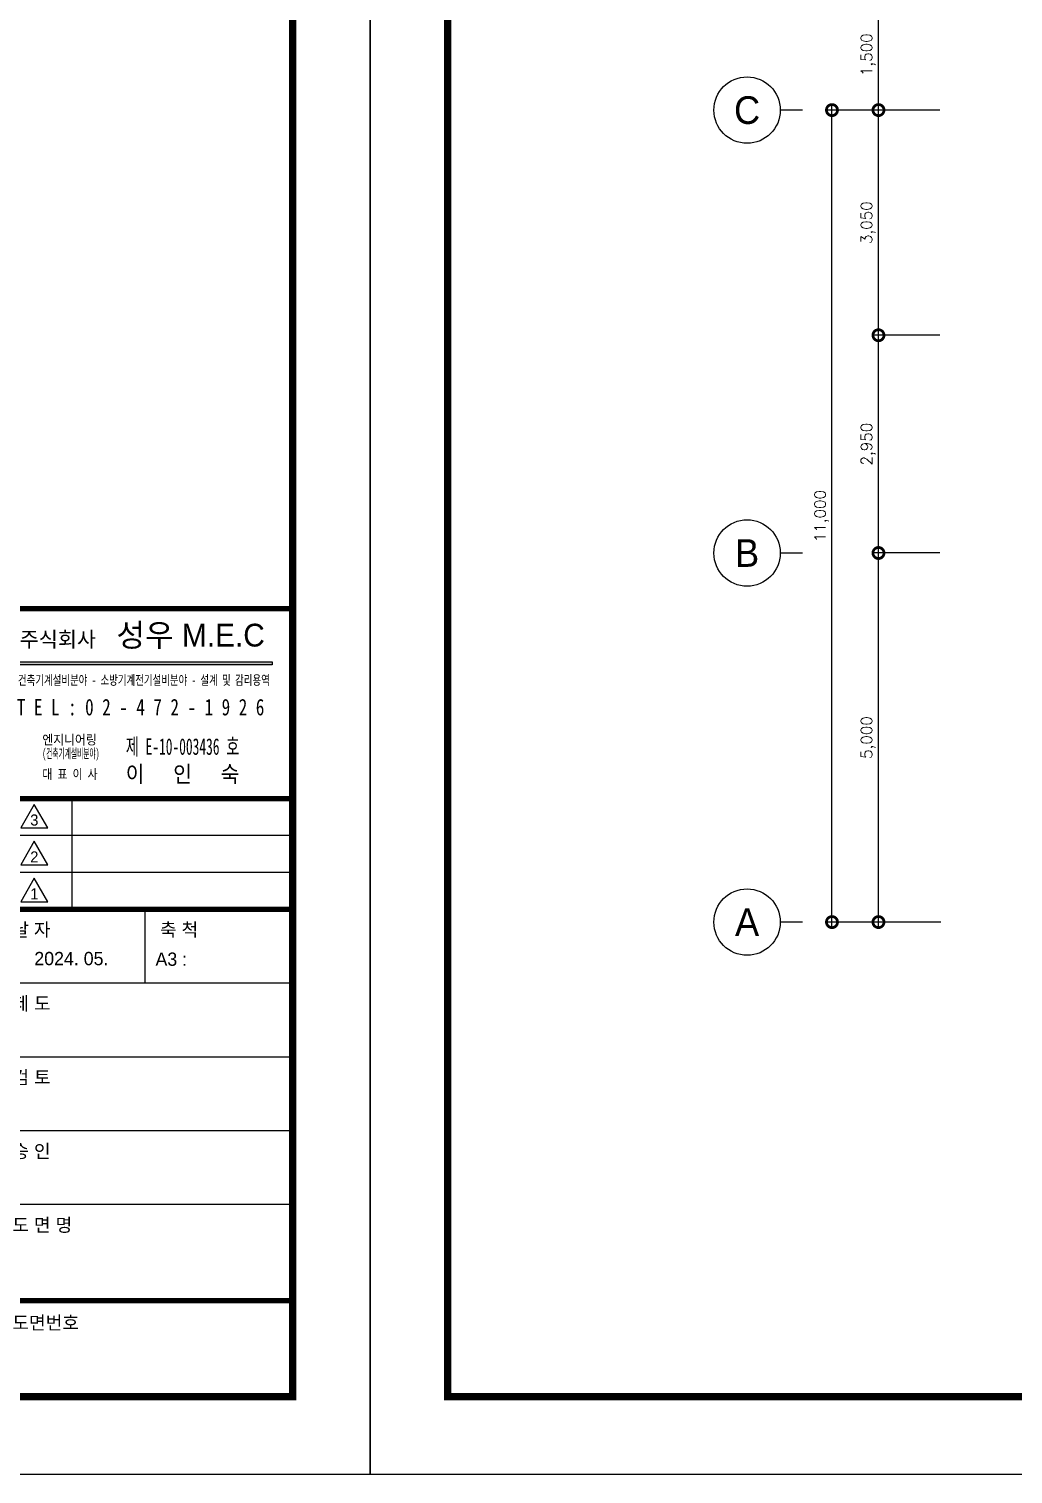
# Model space of a CAD drawing. Header units: millimetres. Extents: x -56261 to 196039, y 9480 to 100001.
# Drawn here: x 149363 to 162699, y 40601 to 60179 of the extents above; entities that cross this region are included whole.
import ezdxf
from ezdxf.enums import TextEntityAlignment as Align

# ---------------------------------------------------------------- set-up
doc = ezdxf.new("R2010")
doc.units = ezdxf.units.MM
doc.layers.add('FORM', color=4, linetype='Continuous')
doc.layers.add('PLAN_DIM', color=7, linetype='Continuous')
doc.styles.add('Gdim', font='')
doc.styles.add('grc', font='')
doc.styles.add('Gtx', font='')
doc.styles.add('K', font='HYWULM.TTF')
doc.styles.add('plan', font='romans.shx', dxfattribs={"bigfont": 'GHS.SHX'})
doc.styles.add('굴림', font='NGULIM.TTF')
doc.styles.add('명판', font='')
doc.styles.get('Gdim').set_extended_font_data('Dotum')
doc.styles.get('grc').set_extended_font_data('DotumChe')
doc.styles.get('Gtx').set_extended_font_data('Dotum')
doc.styles.get('명판').set_extended_font_data('BatangChe')
doc.dimstyles.new('Gdim100', dxfattribs={"dimscale": 100, "dimtxt": 3, "dimasz": 6, "dimexe": 1.5, "dimexo": 2, "dimgap": 1, "dimtad": 1, "dimdec": 0, "dimzin": 0, "dimdsep": 46, "dimlunit": 6, "dimtxsty": 'Gdim', "dimblk1": 'DOTSMALL', "dimblk2": 'DOTSMALL', "dimsah": 1, "dimcen": 1.5, "dimdle": 1.5, "dimclrd": 1, "dimclre": 1, "dimclrt": 256, "dimazin": 0, "dimtfac": 1, "dimtdec": 0, "dimtix": 1, "dimtmove": 2, "dimatfit": 3, "dimldrblk": 'DOTSMALL', "dimfxl": 1.5, "dimtolj": 1, "dimtzin": 0, "dimlwd": -1, "dimlwe": -1, "dimarcsym": 0})

# ---------------------------------------------------------------- blocks, each defined once
blk = doc.blocks.new('FORM_기계', base_point=(381614, -321275))
blk.add_hatch(color=4).paths.add_polyline_path([(456120, -299264), (456120, -299349), (463052, -299349), (463052, -299264)])
at = {"color": 4}
blk.add_lwpolyline([(456120, -299264), (463052, -299264), (463052, -299349), (456120, -299349)], close=True, dxfattribs=at)
at = {"layer": 'FORM'}
for p, q in [((463614, -302975), (455614, -302975)), ((457635, -305975), (457635, -302975)), ((463614, -303975), (455614, -303975)), ((463614, -304975), (455614, -304975)), ((459614, -307975), (459614, -305975)), ((463614, -307975), (455614, -307975)), ((463614, -309975), (455614, -309975)), ((463614, -311975), (455614, -311975)), ((463614, -313975), (455614, -313975))]:
    blk.add_line(p, q, dxfattribs=at)
at = {"layer": 'FORM', "color": 7}
blk.add_lwpolyline([(381614, -321275), (465714, -321275), (465714, -261875), (381614, -261875)], close=True, dxfattribs=at)
at = {"layer": 'FORM', "const_width": 200}
blk.add_lwpolyline([(463614, -319175), (383714, -319175), (383714, -263975), (463614, -263975)], close=True, dxfattribs=at)
at = {"layer": 'FORM', "const_width": 140}
for points in [[(463614, -297828), (455614, -297828)], [(463614, -302975), (455614, -302975)], [(463614, -305975), (455614, -305975)], [(463614, -316575), (455614, -316575)]]:
    blk.add_lwpolyline(points, dxfattribs=at)
at = {"layer": 'FORM'}
for points in [[(456243, -303766), (456977, -303766), (456610, -303130)], [(456243, -304766), (456977, -304766), (456610, -304130)], [(456243, -305766), (456977, -305766), (456610, -305130)]]:
    blk.add_lwpolyline(points, close=True, dxfattribs=at)
at = {"color": 4, "style": 'K'}
for s, height, p in [('성우 M.E.C', 618, (460845, -298538)), ('주식회사', 412, (457248, -298653))]:
    blk.add_text(s, height=height, dxfattribs=at).set_placement(p, align=Align.MIDDLE)
at = {"color": 4, "style": 'grc', "width": 0.7}
blk.add_text('건축기계설비분야 - 소방기계전기설비분야 - 설계 및 감리용역', height=260.93, dxfattribs=at).set_placement((459579, -299758), align=Align.MIDDLE)
at = {"color": 4, "style": '명판'}
for s, height, width, p in [('T E L : 0 2 - 4 7 2 - 1 9 2 6', 447.3, 0.8, (456136, -300495)), ('엔지니어링', 260.9, 0.9, (456827, -301377)), ('(건축기계설비분야)', 260.9, 0.5, (456827, -301750)), ('대 표 이 사', 260.9, 0.825, (456827, -302309))]:
    blk.add_text(s, height=height, dxfattribs=dict(at, width=width)).set_placement(p, align=Align.MIDDLE_LEFT)
for s, width, p in [('제 E-10-003436 호', 0.63, (462164, -301563)), ('이   인   숙', 0.9, (462164, -302309))]:
    blk.add_text(s, height=447.3, dxfattribs=dict(at, width=width)).set_placement(p, align=Align.MIDDLE_RIGHT)
at = {"layer": 'FORM', "style": '굴림'}
for s, height, p in [('3', 300, (456610, -303554)), ('2', 300, (456610, -304554)), ('1', 300, (456610, -305554)), ('2024. 05.', 360, (457614, -307307)), ('A3 :', 360, (460322, -307324)), ('A3 :', 360, (460322, -307324))]:
    blk.add_text(s, height=height, dxfattribs=at).set_placement(p, align=Align.MIDDLE_CENTER)
for s, p in [('날 자', (456014, -306525)), ('축 척', (460014, -306525)), ('제 도', (456014, -308525)), ('검 토', (456014, -310525)), ('승 인', (456014, -312525)), ('도 면 명', (456014, -314525)), ('도면번호', (456014, -317175))]:
    blk.add_text(s, height=360, dxfattribs=at).set_placement(p, align=Align.MIDDLE_LEFT)
blk = doc.blocks.new('_DotSmall')
at = {"color": 0, "linetype": 'ByBlock', "const_width": 0.5}
blk.add_lwpolyline([(-0.0625, 0, 1), (0.0625, 0, 1)], format="xyb", close=True, dxfattribs=at)
blk = doc.blocks.new('*D299')
at = {"layer": 'DEFPOINTS', "color": 0, "transparency": 16777216}
for p in [(160875, 60579), (161808, 60579), (161808, 59079)]:
    blk.add_point(p, dxfattribs=at)
at = {"layer": 'PLAN_DIM', "transparency": 16777216}
for p, q in [((161708, 60579), (160800, 60579)), ((160875, 59004), (160875, 60654)), ((161708, 59079), (160800, 59079))]:
    blk.add_line(p, q, dxfattribs=at)
at = {"layer": 'PLAN_DIM', "transparency": 16777216, "xscale": 300, "yscale": 300, "zscale": 300}
for p, rotation in [((160875, 60579), 90), ((160875, 59079), 270)]:
    blk.add_blockref('_DotSmall', p, dxfattribs=dict(at, rotation=rotation))
at = {"layer": 'PLAN_DIM', "transparency": 16777216, "insert": (160736, 59829), "char_height": 150, "attachment_point": 5, "rotation": 90, "style": 'plan'}
blk.add_mtext('\\A1;1,500', dxfattribs=at)
blk = doc.blocks.new('*D300')
at = {"layer": 'DEFPOINTS', "color": 0, "transparency": 16777216}
for p in [(160875, 59079), (161808, 59079), (161808, 56029)]:
    blk.add_point(p, dxfattribs=at)
at = {"layer": 'PLAN_DIM', "transparency": 16777216}
for p, q in [((160875, 55954), (160875, 59154)), ((161708, 59079), (160800, 59079)), ((161708, 56029), (160800, 56029))]:
    blk.add_line(p, q, dxfattribs=at)
at = {"layer": 'PLAN_DIM', "transparency": 16777216, "xscale": 300, "yscale": 300, "zscale": 300}
for p, rotation in [((160875, 59079), 90), ((160875, 56029), 270)]:
    blk.add_blockref('_DotSmall', p, dxfattribs=dict(at, rotation=rotation))
at = {"layer": 'PLAN_DIM', "transparency": 16777216, "insert": (160736, 57554), "char_height": 150, "attachment_point": 5, "rotation": 90, "style": 'plan'}
blk.add_mtext('\\A1;3,050', dxfattribs=at)
blk = doc.blocks.new('*D301')
at = {"layer": 'DEFPOINTS', "color": 0, "transparency": 16777216}
for p in [(160245, 59079), (161808, 59079), (161818, 48079)]:
    blk.add_point(p, dxfattribs=at)
at = {"layer": 'PLAN_DIM', "transparency": 16777216}
for p, q in [((160245, 48004), (160245, 59154)), ((161708, 59079), (160170, 59079)), ((161718, 48079), (160170, 48079))]:
    blk.add_line(p, q, dxfattribs=at)
at = {"layer": 'PLAN_DIM', "transparency": 16777216, "xscale": 300, "yscale": 300, "zscale": 300}
for p, rotation in [((160245, 59079), 90), ((160245, 48079), 270)]:
    blk.add_blockref('_DotSmall', p, dxfattribs=dict(at, rotation=rotation))
at = {"layer": 'PLAN_DIM', "transparency": 16777216, "insert": (160106, 53579), "char_height": 150, "attachment_point": 5, "rotation": 90, "style": 'plan'}
blk.add_mtext('\\A1;11,000', dxfattribs=at)
blk = doc.blocks.new('*D306')
at = {"layer": 'DEFPOINTS', "color": 0, "transparency": 16777216}
for p in [(160875, 53079), (161808, 53079), (161808, 48079)]:
    blk.add_point(p, dxfattribs=at)
at = {"layer": 'PLAN_DIM', "transparency": 16777216}
for p, q in [((161708, 53079), (160800, 53079)), ((160875, 48004), (160875, 53154)), ((161708, 48079), (160800, 48079))]:
    blk.add_line(p, q, dxfattribs=at)
at = {"layer": 'PLAN_DIM', "transparency": 16777216, "xscale": 300, "yscale": 300, "zscale": 300}
for p, rotation in [((160875, 53079), 90), ((160875, 48079), 270)]:
    blk.add_blockref('_DotSmall', p, dxfattribs=dict(at, rotation=rotation))
at = {"layer": 'PLAN_DIM', "transparency": 16777216, "insert": (160736, 50579), "char_height": 150, "attachment_point": 5, "rotation": 90, "style": 'plan'}
blk.add_mtext('\\A1;5,000', dxfattribs=at)
blk = doc.blocks.new('*D307')
at = {"layer": 'DEFPOINTS', "color": 0, "transparency": 16777216}
for p in [(160875, 56029), (161808, 56029), (161808, 53079)]:
    blk.add_point(p, dxfattribs=at)
at = {"layer": 'PLAN_DIM', "transparency": 16777216}
for p, q in [((161708, 56029), (160800, 56029)), ((160875, 53004), (160875, 56104)), ((161708, 53079), (160800, 53079))]:
    blk.add_line(p, q, dxfattribs=at)
at = {"layer": 'PLAN_DIM', "transparency": 16777216, "xscale": 300, "yscale": 300, "zscale": 300}
for p, rotation in [((160875, 56029), 90), ((160875, 53079), 270)]:
    blk.add_blockref('_DotSmall', p, dxfattribs=dict(at, rotation=rotation))
at = {"layer": 'PLAN_DIM', "transparency": 16777216, "insert": (160736, 54554), "char_height": 150, "attachment_point": 5, "rotation": 90, "style": 'plan'}
blk.add_mtext('\\A1;2,950', dxfattribs=at)

msp = doc.modelspace()

# ---------------------------------------------------------------- linework, layer by layer
at = {"layer": 'PLAN_DIM'}
for points in [[(159844.8, 59078.8), (159544.8, 59078.8, -1), (158644.8, 59078.8, -1), (159544.8, 59078.8, 0)], [(159844.8, 53078.8), (159544.8, 53078.8, -1), (158644.8, 53078.8, -1), (159544.8, 53078.8, 0)], [(159844.8, 48078.8), (159544.8, 48078.8, -1), (158644.8, 48078.8, -1), (159544.8, 48078.8, 0)]]:
    msp.add_lwpolyline(points, format="xyb", dxfattribs=at)

# ---------------------------------------------------------------- block references
at = {"layer": 'FORM', "xscale": 0.5, "yscale": 0.5, "zscale": 0.5}
for p in [(111938.9, 40601.1), (153988.9, 40601.1)]:
    msp.add_blockref('FORM_기계', p, dxfattribs=at)

# ---------------------------------------------------------------- texts
at = {"layer": 'PLAN_DIM', "style": 'Gtx'}
for s, p in [('C', (159094.8, 59078.8)), ('B', (159094.8, 53078.8)), ('A', (159094.8, 48078.8))]:
    msp.add_text(s, height=375, dxfattribs=at).set_placement(p, align=Align.MIDDLE)

# ---------------------------------------------------------------- dimensions: what is measured, and where the dimension line sits
at = {"layer": 'PLAN_DIM'}
for base, p1, p2, picture, middle in [((160875.1, 60578.8), (161808, 59078.8), (161808, 60578.8), '*D299', (160735.9, 59828.8)), ((160245.1, 59078.8), (161817.6, 48078.6), (161808, 59078.8), '*D301', (160105.9, 53578.7)), ((160875.1, 59078.8), (161808, 56028.8), (161808, 59078.8), '*D300', (160735.9, 57553.8)), ((160875.1, 56028.8), (161808, 53078.8), (161808, 56028.8), '*D307', (160735.9, 54553.8)), ((160875.1, 53078.8), (161808, 48078.8), (161808, 53078.8), '*D306', (160735.9, 50578.8))]:
    dim = msp.add_linear_dim(base=base, p1=p1, p2=p2, angle=270, dimstyle='Gdim100', override={"dimscale": 50, "dimtxsty": 'plan', "dimblk1": 'DotSmall', "dimblk2": 'DotSmall', "dimclrd": 256, "dimclre": 256}, dxfattribs=at)
    dim.commit()
    dim.dimension.update_dxf_attribs({"geometry": picture, "text_midpoint": middle})

doc.saveas('drawing.dxf')
